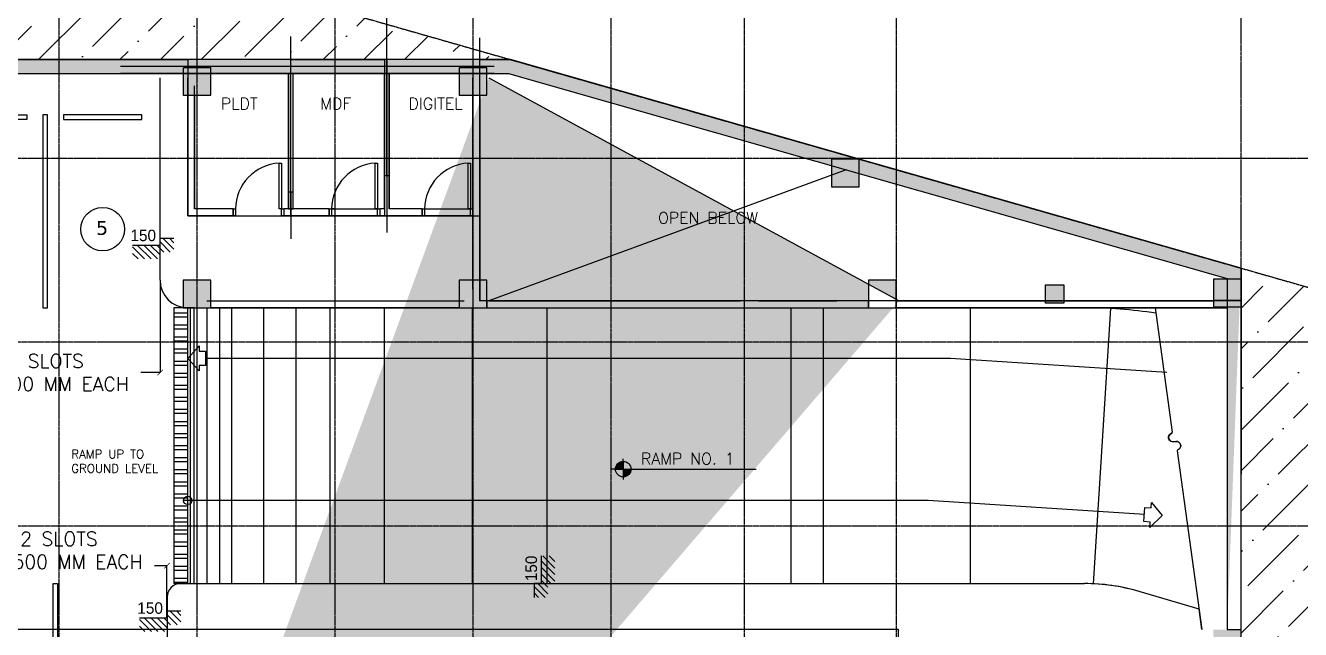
# Model space of a CAD drawing. Header units: inches. Extents: x -189245 to 740841, y -215444 to 469401.
# Drawn here: x -12662 to 15058, y 155054 to 168196 of the extents above; entities that cross this region are included whole.
import ezdxf
from ezdxf.enums import TextEntityAlignment as Align

# ---------------------------------------------------------------- set-up
doc = ezdxf.new("R2010")
doc.units = ezdxf.units.IN
doc.header["$LTSCALE"] = 10
doc.header["$MEASUREMENT"] = 0
doc.linetypes.add('GRID NORMAL$0$GRID BASEMENT$0$GRID GROUND$0$GRID$0$$0$PHANTOM', pattern=[2.5, 1.25, -0.25, 0.25, -0.25, 0.25, -0.25])
for name, color, linetype in [('1', 1, 'Continuous'), ('2', 2, 'Continuous'), ('3', 252, 'Continuous'), ('4', 8, 'Continuous'), ('A-CMU PLASTER', 8, 'Continuous'), ('A-CMU WALL', 4, 'Continuous'), ('a-dim', 8, 'Continuous'), ('A-DOOR', 1, 'Continuous'), ('A-GRID', 8, 'Continuous'), ('A-HATCH-CMU', 8, 'Continuous'), ('A-PARKING', 252, 'Continuous'), ('A-RETAINING HATCH', 252, 'Continuous'), ('A-RETAINING WALL', 6, 'Continuous'), ('A-ROAD', 252, 'Continuous'), ('A-TEXT', 3, 'Continuous'), ('COL SETOUT', 1, 'Continuous'), ('ELEVATION MARK', 2, 'Continuous'), ('TEXT', 3, 'Continuous'), ('TSG- floor elevations', 251, 'Continuous'), ('TSG- WALL 100', 244, 'Continuous'), ('TSG-TRENCH DRAIN', 208, 'Continuous')]:
    doc.layers.add(name, color=color, linetype=linetype)
doc.layers.add('DEFPOINT', color=7, linetype='Continuous', plot=False)
doc.styles.add('PRSP_Simplex', font='simplex.shx')
doc.styles.add('ROMANS 300', font='romans.shx', dxfattribs={"height": 300})
doc.styles.add('VERDANA', font='verdana.TTF')
doc.dimstyles.get("Standard").update_dxf_attribs({"dimtxt": 0.18, "dimasz": 0.18, "dimexe": 0.18, "dimexo": 0.0625, "dimgap": 0.09, "dimtad": 0, "dimtih": 1, "dimtoh": 1, "dimdec": 4, "dimzin": 0, "dimdsep": 46, "dimtxsty": 'Standard', "dimcen": 0.09, "dimadec": 0, "dimazin": 0, "dimtfac": 1, "dimtdec": 4, "dimtofl": 0, "dimtmove": 0, "dimatfit": 3, "dimfxl": 1, "dimtolj": 1, "dimtzin": 0, "dimarcsym": 0})
pattern_1 = [(45, (-33710.7, 121641.35), (331.4563, 1215.34), [1562.5, -312.5, 0, -312.5])]

# ---------------------------------------------------------------- blocks, each defined once
blk = doc.blocks.new('_ARCHTICK')
at = {"color": 0, "linetype": 'ByBlock', "ltscale": 20, "const_width": 0.15}
blk.add_lwpolyline([(-0.5, -0.5), (0.5, 0.5)], dxfattribs=at)
blk = doc.blocks.new('*D697')
at = {"layer": 'a-dim', "color": 1, "lineweight": -2}
for p, q in [((-14586, 155624), (-14586, 156443)), ((-14586, 156443), (-14015, 156443)), ((-9586, 156443), (-9857, 156443)), ((-9586, 155317), (-9586, 156443))]:
    blk.add_line(p, q, dxfattribs=at)
at = {"layer": 'Defpoints', "color": 0}
for p in [(-9586, 156443), (-14586, 155624), (-9586, 155317)]:
    blk.add_point(p, dxfattribs=at)
at = {"layer": 'a-dim', "color": 1, "lineweight": -2, "xscale": 120, "yscale": 120, "zscale": 120, "rotation": 180}
blk.add_blockref('_ARCHTICK', (-14586, 156443), dxfattribs=at)
at = {"layer": 'a-dim', "color": 1, "lineweight": -2, "xscale": 120, "yscale": 120, "zscale": 120}
blk.add_blockref('_ARCHTICK', (-9586, 156443), dxfattribs=at)
at = {"layer": 'a-dim', "color": 3, "insert": (-11936, 156776), "char_height": 300, "attachment_point": 5, "style": 'ROMANS 300'}
blk.add_mtext('\\A1;2 SLOTS\\P@ 2500 MM EACH', dxfattribs=at)
blk = doc.blocks.new('ARR3', base_point=(33744, 30230))
at = {"layer": '2'}
blk.add_lwpolyline([(34017, 30367), (33744, 30616), (33471, 30367), (33588, 30367), (33588, 30230), (33900, 30230), (33900, 30367)], close=True, dxfattribs=at)
blk = doc.blocks.new('STEP')
at = {"color": 1}
for p, q in [((-196, -300), (-496, 0)), ((-54, -300), (-354, 0)), ((0, -213), (-213, 0)), ((220, -150), (0, 70)), ((300, -89), (61, 150)), ((300, 53), (203, 150)), ((-337, -300), (-600, -37)), ((-479, -300), (-600, -179)), ((78, -150), (-72, 0))]:
    blk.add_line(p, q, dxfattribs=at)
at = {"color": 3}
blk.add_lwpolyline([(-600, 0), (0, 0), (0, 150), (300, 150)], dxfattribs=at)
blk.add_attdef('000', (-646, 88), '', height=250, dxfattribs=at)
blk = doc.blocks.new('Park-slot2')
at = {"color": 1}
blk.add_lwpolyline([(800, 1200), (5000, 1200), (5000, 1300), (800, 1300)], close=True, dxfattribs=at)
at = {"color": 2}
blk.add_lwpolyline([(800, 850), (900, 850), (900, -850), (800, -850)], close=True, dxfattribs=at)
blk = doc.blocks.new('DATUM')
at = {"color": 2}
for p, q in [((-169, 0), (-244, 0)), ((-169, 9), (0, 9)), ((-169, 0), (169, 0)), ((-168, 18), (0, 18)), ((-166, 28), (0, 28)), ((-165, 37), (0, 37)), ((-162, 46), (0, 46)), ((-159, 56), (0, 56)), ((-156, 65), (0, 65)), ((-151, 75), (0, 75)), ((-146, 84), (0, 84)), ((-141, 93), (0, 93)), ((-134, 103), (0, 103)), ((-126, 112), (0, 112)), ((-117, 121), (0, 121)), ((-107, 131), (0, 131)), ((-94, 140), (0, 140)), ((-78, 150), (0, 150)), ((-57, 159), (0, 159)), ((-13, 168), (0, 168)), ((0, 169), (0, 225)), ((0, 169), (0, -169)), ((169, 0), (244, 0)), ((169, -9), (0, -9)), ((168, -18), (0, -18)), ((166, -28), (0, -28)), ((165, -37), (0, -37)), ((162, -46), (0, -46)), ((159, -56), (0, -56)), ((156, -65), (0, -65)), ((151, -75), (0, -75)), ((146, -84), (0, -84)), ((141, -93), (0, -93)), ((134, -103), (0, -103)), ((126, -112), (0, -112)), ((117, -121), (0, -121)), ((107, -131), (0, -131)), ((94, -140), (0, -140)), ((78, -150), (0, -150)), ((57, -159), (0, -159)), ((0, -169), (0, -225))]:
    blk.add_line(p, q, dxfattribs=at)
blk.add_circle((0, 0), 169, dxfattribs=at)
blk = doc.blocks.new('*D745')
at = {"layer": 'a-dim', "color": 1, "lineweight": -2}
for p, q in [((-9736, 162654), (-9736, 160644)), ((-14636, 162154), (-14636, 160644)), ((-14636, 160645), (-14315, 160645)), ((-9736, 160645), (-10157, 160645))]:
    blk.add_line(p, q, dxfattribs=at)
at = {"layer": 'Defpoints', "color": 0}
for p in [(-9736, 162654), (-14636, 162154), (-9736, 160645)]:
    blk.add_point(p, dxfattribs=at)
at = {"layer": 'a-dim', "color": 1, "lineweight": -2, "xscale": 120, "yscale": 120, "zscale": 120, "rotation": 180}
blk.add_blockref('_ARCHTICK', (-14636, 160645), dxfattribs=at)
at = {"layer": 'a-dim', "color": 1, "lineweight": -2, "xscale": 120, "yscale": 120, "zscale": 120}
blk.add_blockref('_ARCHTICK', (-9736, 160645), dxfattribs=at)
at = {"layer": 'a-dim', "color": 3, "insert": (-12236, 160645), "char_height": 300, "attachment_point": 5, "style": 'ROMANS 300'}
blk.add_mtext('\\A1;2 SLOTS\\P@ 2500 MM EACH', dxfattribs=at)
blk = doc.blocks.new('1')
at = {"layer": 'A-DOOR'}
blk.add_circle((0, 0), 475, dxfattribs=at)
at = {"layer": 'TEXT', "style": 'VERDANA'}
blk.add_attdef('15B', (-404, -124), '', height=300, dxfattribs=at)

msp = doc.modelspace()

# ---------------------------------------------------------------- hatches: boundary and pattern name
at = {"layer": 'A-HATCH-CMU'}
h = msp.add_hatch(dxfattribs=at)
h.set_pattern_fill('ANSI36', color=256, scale=5000, style=0)
h.set_pattern_definition([(45, (-897630.9, 229722.6), (331.4563, 1215.3398), [1562.5, -312.5, 0, -312.5])])
h.paths.add_polyline_path([(-2116.95963, 167453.88314), (-14735.94908, 167453.88314), (-14735.94908, 171058.96824)])
h = msp.add_hatch(dxfattribs=at)
h.set_pattern_fill('ANSI36', color=256, scale=5000, style=0)
h.set_pattern_definition(pattern_1)
h.paths.add_polyline_path([(13764.01965, 162916.88895), (17390.30657, 161880.9048), (16926.32375, 153203.3003), (17289.02822, 141092.11956), (18264.2428, 133020.82124), (13764.01965, 131924.4639), (13764.01965, 143439.17353), (13764.16167, 150653.88301)])
h = msp.add_hatch(dxfattribs=at)
h.set_pattern_fill('ANSI36', color=256, scale=5000, style=0)
h.set_pattern_definition(pattern_1)
h.paths.add_polyline_path([(13764.01965, 162916.88895), (17390.30657, 161880.9048), (16926.32375, 153203.3003), (17289.02822, 141092.11956), (18264.2428, 133020.82124), (13764.01965, 131924.4639), (13764.01965, 143439.17353), (13764.16167, 150653.88301)])
at = {"layer": 'A-RETAINING HATCH', "ltscale": 2}
h = msp.add_hatch(color=256, dxfattribs=at)
h.paths.add_polyline_path([(-33710.98035, 174466.41645), (-36154.79826, 174466.41645), (-36919.45453, 170416.55586), (-36940.82955, 170259.33448), (-37901.00309, 163196.89424), (-38512.67928, 155926.09267), (-38748.67197, 148654.55267), (-38607.80593, 141369.98807), (-38092.91343, 134081.92157), (-37205.75487, 126829.90499), (-36385.40563, 122141.34986), (-33710.98035, 122141.34986), (-33710.98035, 121841.34986), (-36637.47257, 121841.34986), (-37502.59696, 126785.80913), (-38391.62622, 134053.11762), (-38907.60135, 141356.50819), (-39048.76609, 148656.51948), (-38812.25769, 155943.94953), (-38199.35805, 163229.29404), (-37238.09484, 170299.74916), (-37215.67917, 170464.62491), (-36403.45569, 174766.41645), (-33710.98035, 174766.41648)])
h.paths.add_polyline_path([(-27035.98035, 172453.88317), (-28335.98035, 172453.88317), (-28335.98035, 172153.88317), (-27035.98035, 172153.88317)])
h.paths.add_polyline_path([(-21635.94908, 172153.88317), (-19660.62503, 172153.88317), (-15035.94908, 170832.68086), (-15035.94908, 167153.88317), (-2158.97239, 167153.88317), (13464.01965, 162690.59265), (13464.01965, 155053.88317), (13764.01965, 155053.88317), (13764.01965, 162916.88895), (-2116.95962, 167453.88314), (-14735.94908, 167453.88314), (-14735.94908, 171058.97715), (-19618.61237, 172453.88317), (-21635.94908, 172453.88317)])
h.paths.add_polyline_path([(13464.01965, 132157.45303), (13464.01965, 141553.41648), (13764.01965, 141553.41648), (13764.01965, 131921.89602), (13764.01966, 131921.89602), (-18046.87211, 124153.88317), (-21860.98035, 124153.88317), (-21860.98035, 124453.88317), (-18082.97077, 124453.88317)])
h.paths.add_polyline_path([(-27035.98035, 124453.88317), (-28335.98035, 124453.88317), (-28335.98035, 124153.88317), (-27035.98035, 124153.88317)])
h.paths.add_polyline_path([(13464.01965, 147553.88317), (13464.01965, 149053.41648)])
edge = h.paths.add_edge_path()
edge.add_line((13764.01965, 155053.88317), (13764.01965, 162916.88895))
edge.add_line((13464.01965, 155053.88317), (13464.01965, 162053.88317))
edge.add_line((13464.01965, 150653.88317), (13464.01965, 153553.41648))
edge.add_line((13464.01965, 143153.88317), (13464.01965, 145953.88317))
edge.add_line((13464.01965, 150653.88317), (13464.01965, 153353.88317))
edge.add_line((13464.01965, 143253.88317), (13464.01965, 145953.88317))
h.paths.add_polyline_path([(-21635.94908, 172453.88317), (-21860.98035, 172453.88317), (-21860.98035, 172153.88317), (-21635.94908, 172153.88317)])
h.paths.add_polyline_path([(13764.01965, 153553.41648), (13364.01965, 153553.41648), (13364.01965, 150553.41648), (13764.01965, 150553.41648)])
h.paths.add_polyline_path([(13764.01965, 149053.41648), (13364.01965, 149053.41648), (13364.01965, 147553.41648), (13764.01965, 147553.41648)])
h.paths.add_polyline_path([(13764.01965, 146053.41648), (13364.01965, 146053.41648), (13364.01965, 143053.41648), (13764.01965, 143053.41648)])
at = {"layer": 'COL SETOUT'}
h = msp.add_hatch(color=254, dxfattribs=at)
h.paths.add_polyline_path([(4864.01965, 164688.56028), (5464.01965, 164688.56028), (5464.01965, 165288.56028), (4864.01965, 165288.56028)])
h.paths.add_polyline_path([(-3235.98035, 166677.88317), (-2635.98035, 166677.88317), (-2635.98035, 167277.88317), (-3235.98035, 167277.88317)])
h.paths.add_polyline_path([(-9235.98035, 166677.88317), (-8635.98035, 166677.88317), (-8635.98035, 167277.88317), (-9235.98035, 167277.88317)])
h.paths.add_polyline_path([(-9235.98035, 162053.88317), (-8635.98035, 162053.88317), (-8635.98035, 162653.88317), (-9235.98035, 162653.88317)])
h.paths.add_polyline_path([(-15235.98035, 162053.88317), (-14635.98035, 162053.88317), (-14635.98035, 162653.88317), (-15235.98035, 162653.88317)])
h.paths.add_polyline_path([(-15235.98035, 166677.88317), (-14635.98035, 166677.88317), (-14635.98035, 167277.88317), (-15235.98035, 167277.88317)])
h.paths.add_polyline_path([(-23060.98035, 161653.88317), (-23060.98035, 160953.88317), (-21860.98035, 160953.88317), (-21860.98035, 161653.88317)])
h.paths.add_polyline_path([(-33710.98035, 169753.88317), (-33710.98035, 169053.88317), (-32510.98035, 169053.88317), (-32510.98035, 169753.88317)])
h.paths.add_polyline_path([(-33710.98035, 165653.88317), (-33710.98035, 164953.88317), (-32510.98035, 164953.88317), (-32510.98035, 165653.88317)])
h.paths.add_polyline_path([(-33710.98035, 157653.88317), (-33710.98035, 156953.88317), (-32510.98035, 156953.88317), (-32510.98035, 157653.88317)])
h.paths.add_polyline_path([(-33010.98035, 148903.88317), (-33710.98035, 148903.88317), (-33710.98035, 147703.88317), (-33010.98035, 147703.88317)])
h.paths.add_polyline_path([(-27035.98035, 135753.88317), (-27035.98035, 134953.88317), (-25835.98035, 134953.88317), (-25835.98035, 135753.88317)])
h.paths.add_polyline_path([(-23060.98035, 135653.88317), (-23060.98035, 134953.88317), (-21860.98035, 134953.88317), (-21860.98035, 135653.88317)])
h.paths.add_polyline_path([(-33710.98035, 131653.88317), (-33710.98035, 130953.88317), (-32510.98035, 130953.88317), (-32510.98035, 131653.88317)])
h.paths.add_polyline_path([(-33710.98035, 127553.88317), (-33710.98035, 126853.88317), (-32510.98035, 126853.88317), (-32510.98035, 127553.88317)])
h = msp.add_hatch(color=254, dxfattribs=at)
h.paths.add_polyline_path([(-18235.97976, 129403.88317), (-17635.97976, 129403.88317), (-17635.97976, 130003.88317), (-18235.97976, 130003.88317)])
h.paths.add_polyline_path([(-12235.98035, 129403.88317), (-11635.98035, 129403.88317), (-11635.98035, 130003.88317), (-12235.98035, 130003.88317)])
h.paths.add_polyline_path([(-6235.98035, 129404.3497), (-5635.98035, 129404.3497), (-5635.98035, 130004.3497), (-6235.98035, 130004.3497)])
h.paths.add_polyline_path([(-235.98035, 129403.88317), (364.01965, 129403.88317), (364.01965, 130003.88317), (-235.98035, 130003.88317)])
h.paths.add_polyline_path([(2664.01965, 129403.88317), (3264.01965, 129403.88317), (3264.01965, 130003.88317), (2664.01965, 130003.88317)])
h.paths.add_polyline_path([(7035.56447, 130308.82722), (7618.85782, 130449.42904), (7478.256, 131032.72238), (6894.96265, 130892.12056)])
h.paths.add_polyline_path([(6106.23214, 134433.58392), (6690.85418, 134568.55455), (6555.88354, 135153.17659), (5971.2615, 135018.20596)])
h.paths.add_polyline_path([(13158.19799, 131805.44429), (13741.49134, 131946.0461), (13600.88952, 132529.33945), (13017.59617, 132388.73763)])
h.paths.add_polyline_path([(13179.2615, 136120.38991), (13763.88354, 136255.36054), (13628.91291, 136839.98258), (13044.29087, 136705.01195)])
h.paths.add_polyline_path([(13164.01965, 141553.88317), (13764.01965, 141553.88317), (13764.01965, 143053.88317), (13164.01965, 143053.88317)])
h.paths.add_polyline_path([(13164.01965, 146053.88317), (13764.01965, 146053.88317), (13764.01965, 147553.88317), (13164.01965, 147553.88317)])
h.paths.add_polyline_path([(13164.01965, 149053.88317), (13764.01965, 149053.88317), (13764.01965, 150553.88317), (13164.01965, 150553.88317)])
h.paths.add_polyline_path([(13164.01965, 153553.88317), (13764.01965, 153553.88317), (13764.01965, 155053.88317), (13164.01965, 155053.88317)])
h.paths.add_polyline_path([(13164.01965, 162076.48206), (13764.01965, 162076.48206), (13764.01965, 162676.48206), (13164.01965, 162676.48206)])
h.paths.add_polyline_path([(5664.01965, 162053.88317), (6264.01965, 162053.88317), (6264.01965, 162653.88317), (5664.01965, 162653.88317)], flags=17)
h.paths.add_polyline_path([(-285.98035, 146353.88317), (414.01965, 146353.88317), (414.01965, 147553.88317), (-285.98035, 147553.88317)], flags=17)
h.paths.add_polyline_path([(-285.98035, 141553.88317), (414.01965, 141553.88317), (414.01965, 142753.88317), (-285.98035, 142753.88317)], flags=17)
h.paths.add_polyline_path([(-6285.98035, 141553.88317), (-5585.98035, 141553.88317), (-5585.98035, 142753.88317), (-6285.98035, 142753.88317)], flags=17)
h.paths.add_polyline_path([(-12285.98035, 141553.88317), (-11585.98035, 141553.88317), (-11585.98035, 142753.88317), (-12285.98035, 142753.88317)], flags=17)
h.paths.add_polyline_path([(-12285.98035, 146353.88317), (-11585.98035, 146353.88317), (-11585.98035, 147553.88317), (-12285.98035, 147553.88317)], flags=17)
h.paths.add_polyline_path([(-18285.98035, 146353.88317), (-17585.98035, 146353.88317), (-17585.98035, 147553.88317), (-18285.98035, 147553.88317)])
edge = h.paths.add_edge_path()
edge.add_line((-2592.23035, 167053.88317), (6331.07934, 162203.88317))
edge.add_arc((-11742.23035, 141353.88317), 200, 270, 360)
edge.add_arc((-11742.23035, 141353.88317), 300, 270, 360)
edge.add_line((-12142.23035, 141153.88317), (-11742.23035, 141153.88317))
edge.add_line((-12142.23035, 141053.88317), (-11742.23035, 141053.88317))
edge.add_arc((-12142.23035, 141353.88317), 200, 180, 270)
edge.add_arc((-12142.23035, 141353.88317), 300, 180, 270)
msp.add_hatch(color=254, dxfattribs=at).paths.add_polyline_path([(-3235.98035, 162053.88317), (-2635.98035, 162053.88317), (-2635.98035, 162653.88317), (-3235.98035, 162653.88317)])
at = {"layer": 'COL SETOUT', "ltscale": 2}
msp.add_hatch(color=254, dxfattribs=at).paths.add_polyline_path([(9514.01965, 162556.03756), (9914.01965, 162556.03756), (9914.01965, 162156.03756), (9514.01965, 162156.03756)])
at = {"layer": 'TSG-TRENCH DRAIN', "ltscale": 2}
h = msp.add_hatch(dxfattribs=at)
h.set_pattern_fill('ANSI32', color=2, scale=700, angle=135, style=0)
h.set_pattern_definition([(180, (-33710.7, 11970.54), (-6e-14, -262.5), []), (180, (-33798.2, 12058.04), (-6e-14, -262.5), [])])
h.paths.add_polyline_path([(-9435.96172, 156053.88317), (-9135.96172, 156053.88317), (-9135.98035, 162053.88317), (-9435.98035, 162053.88317)])

# ---------------------------------------------------------------- linework, layer by layer
at = {"color": 1}
for p, q in [((-2592.23035, 167053.88317), (6331.07934, 162203.88317)), ((5182.19477, 165056.6049), (-2592.23035, 162203.88317))]:
    msp.add_line(p, q, dxfattribs=at)
at = {"layer": '1'}
msp.add_lwpolyline([(11894.83618, 162053.88317), (12266.82382, 159349.67478, -0.3435085537), (12248.342, 159317.77105, 0.8834203817), (12295.63333, 159140.2406), (12349.08747, 159147.59369, -0.8834203817), (12396.3788, 158970.06324, 0.3435085537), (12377.89698, 158938.15951), (12912.21335, 155053.88317)], format="xyb", dxfattribs=at)
at = {"layer": '3', "color": 3, "linetype": 'GRID NORMAL$0$GRID BASEMENT$0$GRID GROUND$0$GRID$0$$0$PHANTOM', "flags": 128}
msp.add_lwpolyline([(17371.35219, 161873.70839), (16907.36937, 153196.10388), (17289.02822, 141092.11956), (18264.2428, 133020.82124), (-36399.54194, 119672.28056), (-37656.67603, 126517.80566), (-38611.74904, 133815.57488), (-39192.1149, 141152.6571), (-39395.69803, 148489.83325), (-39219.51338, 155817.71555), (-38664.92755, 163146.76286), (-37737.27581, 170427.90716), (-36503.49476, 177277.67973), (17390.30657, 161880.9048)], dxfattribs=at)
msp.add_lwpolyline([(17371.35219, 161873.70839), (16907.36937, 153196.10388), (17289.02822, 141092.11956), (18264.2428, 133020.82124), (-36399.54194, 119672.28056), (-37656.67603, 126517.80566), (-38611.74904, 133815.57488), (-39192.1149, 141152.6571), (-39395.69803, 148489.83325), (-39219.51338, 155817.71555), (-38664.92755, 163146.76286), (-37737.27581, 170427.90716), (-36503.49476, 177277.67973), (17390.30657, 161880.9048)], dxfattribs=at)
at = {"layer": 'A-CMU PLASTER'}
for p, q in [((-9135.98035, 164053.88317), (-9135.98035, 167053.88317)), ((-8985.98035, 164203.88317), (-8985.98035, 166884.85588)), ((-2935.98035, 162461.07958), (-2935.98035, 167053.88317)), ((-2785.98035, 162203.88317), (-2785.98035, 167053.88317)), ((-8717.02597, 162203.88317), (-3123.27597, 162203.88317)), ((3276.72403, 162203.88317), (4976.72403, 162203.88317))]:
    msp.add_line(p, q, dxfattribs=at)
at = {"layer": 'A-CMU WALL'}
for p, q in [((-6946.39701, 164203.88317), (-6946.39701, 167153.88317)), ((-6846.39701, 164203.88317), (-6846.39701, 167153.88317)), ((-4856.81368, 164203.88317), (-4856.81368, 167153.88317)), ((-4756.81368, 164203.88317), (-4756.81368, 167153.88317)), ((-8146.39701, 164203.88317), (-8146.39701, 164053.88317)), ((-6946.39701, 164203.88317), (-7046.39701, 164203.88317)), ((-7046.39701, 164203.88317), (-7046.39701, 164053.88317)), ((-6056.81368, 164203.88317), (-6846.39701, 164203.88317)), ((-6056.81368, 164203.88317), (-6056.81368, 164053.88317)), ((-4856.81368, 164203.88317), (-4956.81368, 164203.88317)), ((-4956.81368, 164203.88317), (-4956.81368, 164053.88317)), ((-4035.98035, 164203.88317), (-4756.81368, 164203.88317)), ((-4035.98035, 164203.88317), (-4035.98035, 164053.88317)), ((-2935.98035, 164203.88317), (-2935.98035, 164053.88317)), ((-8146.39701, 164053.88317), (-9135.98035, 164053.88317)), ((-6056.81368, 164053.88317), (-7046.39701, 164053.88317)), ((-4035.98035, 164053.88317), (-4956.81368, 164053.88317)), ((-2592.23035, 162203.88317), (2876.72403, 162203.88317)), ((-9135.98035, 162053.88317), (13464.01965, 162053.88317))]:
    msp.add_line(p, q, dxfattribs=at)
for points in [[(-4856.81368, 164203.88317), (-4856.81368, 167153.88317), (-4756.81368, 167153.88317), (-4756.81368, 164203.88317)], [(-9135.98035, 164203.88317), (-9135.98035, 166677.88317), (-8985.98035, 166677.88317), (-8985.98035, 164203.88317)], [(-9135.98035, 164203.88317), (-9135.98035, 164053.88317), (-8146.39701, 164053.88317)], [(-8146.39701, 164203.88317), (-8985.98035, 164203.88317)], [(-6056.81368, 164203.88317), (-7046.39701, 164203.88317)], [(-4956.81368, 164053.88317), (-4035.98035, 164053.88317), (-4035.98035, 164203.88317), (-4756.81368, 164203.88317)], [(-4856.81368, 164203.88317), (-4956.81368, 164203.88317)], [(-7046.39701, 164053.88317), (-6056.81368, 164053.88317)]]:
    msp.add_lwpolyline(points, dxfattribs=at)
for points in [[(-2935.98035, 166677.88317), (-2785.98035, 166677.88317), (-2785.98035, 162653.88317), (-2935.98035, 162653.88317)], [(-8635.98035, 162203.88317), (-3235.98035, 162203.88317), (-3235.98035, 162053.88317), (-8635.98035, 162053.88317)], [(-2635.98035, 162055.04379), (5664.01965, 162055.04379), (5664.01965, 162203.88317), (-2635.98035, 162203.88317)], [(6264.01965, 162203.88317), (13164.01965, 162203.88317), (13164.01965, 162054.34986), (6264.01965, 162054.34986)]]:
    msp.add_lwpolyline(points, close=True, dxfattribs=at)
at = {"layer": 'A-DOOR', "color": 1}
for p, q in [((-6006.81368, 164203.88317), (-5006.81368, 164203.88317)), ((-3985.98035, 164203.88317), (-2985.98035, 164203.88317)), ((-5006.81368, 164053.88317), (-6006.81368, 164053.88317)), ((-2985.98035, 164053.88317), (-3985.98035, 164053.88317))]:
    msp.add_line(p, q, dxfattribs=at)
at = {"layer": 'A-DOOR', "color": 2}
for points in [[(-7096.39701, 164203.88317), (-7146.39701, 164203.88317), (-7146.39701, 165203.88317), (-7096.39701, 165203.88317)], [(-5006.81368, 164203.88317), (-5056.81368, 164203.88317), (-5056.81368, 165203.88317), (-5006.81368, 165203.88317)], [(-2985.98035, 164203.88317), (-3035.98035, 164203.88317), (-3035.98035, 165203.88317), (-2985.98035, 165203.88317)], [(-8146.39701, 164203.88317), (-8096.39701, 164203.88317), (-8096.39701, 164053.88317), (-8146.39701, 164053.88317)], [(-7096.39701, 164203.88317), (-7046.39701, 164203.88317), (-7046.39701, 164053.88317), (-7096.39701, 164053.88317)], [(-6056.81368, 164203.88317), (-6006.81368, 164203.88317), (-6006.81368, 164053.88317), (-6056.81368, 164053.88317)], [(-5006.81368, 164203.88317), (-4956.81368, 164203.88317), (-4956.81368, 164053.88317), (-5006.81368, 164053.88317)], [(-4035.98035, 164203.88317), (-3985.98035, 164203.88317), (-3985.98035, 164053.88317), (-4035.98035, 164053.88317)], [(-2985.98035, 164203.88317), (-2935.98035, 164203.88317), (-2935.98035, 164053.88317), (-2985.98035, 164053.88317)]]:
    msp.add_lwpolyline(points, close=True, dxfattribs=at)
at = {"layer": 'A-DOOR', "color": 1}
for centre in [(-7088.83059, 164197.94506), (-4999.24725, 164197.94506), (-2978.41392, 164197.94506)]:
    msp.add_arc(centre, 1007.58392, 93.275270886, 179.662330542, dxfattribs=at)
at = {"layer": 'A-GRID', "linetype": 'GRID NORMAL$0$GRID BASEMENT$0$GRID GROUND$0$GRID$0$$0$PHANTOM'}
for p, q in [((-11935.98035, 178562.49557), (-11935.98035, 120834.15344)), ((-8935.98035, 178562.49557), (-8935.98035, 120834.15344)), ((-5935.98035, 178562.49557), (-5935.98035, 120834.15344)), ((-2935.98035, 178562.49557), (-2935.98035, 120834.15344)), ((64.01965, 178562.49557), (64.01965, 120834.15344)), ((2964.01965, 178562.49557), (2964.01965, 120834.15344)), ((6264.01965, 178562.49557), (6264.01965, 120834.15344)), ((13764.01965, 120834.15344), (13764.01965, 178562.49557)), ((23234.69143, 165303.88317), (-43780.74842, 165303.88317)), ((23234.69143, 161303.88317), (-43780.74842, 161303.88317)), ((23234.69143, 157303.88317), (-43780.71688, 157303.88317))]:
    msp.add_line(p, q, dxfattribs=at)
at = {"layer": 'A-PARKING', "color": 2}
msp.add_lwpolyline([(-11835.98035, 166253.88314), (-11835.98035, 166153.88314), (-10135.98035, 166153.88314), (-10135.98035, 166253.88314)], close=True, dxfattribs=at)
at = {"layer": 'A-RETAINING WALL', "linetype": 'Continuous'}
msp.add_lwpolyline([(-21860.98035, 172153.88317), (-19660.62503, 172153.88317), (-15035.94908, 170832.68086), (-15035.94908, 167153.88317), (-2158.97239, 167153.88317), (13464.01965, 162690.59265), (13464.01965, 155053.88317), (13764.01965, 155053.88317), (13764.01965, 162916.88895), (-2116.95962, 167453.88314), (-14735.94908, 167453.88314), (-14735.94908, 171058.97715), (-19618.61237, 172453.88317), (-21860.98035, 172453.88317), (-21860.98035, 172153.88317)], dxfattribs=at)
at = {"layer": 'A-ROAD', "color": 1}
msp.add_line((-9735.98035, 162653.88317), (-9735.98035, 167053.88317), dxfattribs=at)
at = {"layer": 'A-ROAD'}
for p, q in [((-9135.98035, 156053.88317), (-9135.98035, 162053.88317)), ((-8998.40257, 162053.88317), (-9135.98035, 162053.88317)), ((-9075.78967, 156053.88317), (-9075.78967, 162053.88317)), ((-8998.40257, 156053.88317), (-8998.40257, 162053.88317)), ((-8929.61049, 156053.88317), (-8929.61049, 162053.88317)), ((-9285.98035, 156053.88317), (10358.97529, 156053.88317)), ((12851.13525, 155497.89765), (11546.60307, 155882.47352))]:
    msp.add_line(p, q, dxfattribs=at)
at = {"layer": 'A-ROAD', "color": 250}
for p, q in [((-8714.64562, 156053.88317), (-8714.64562, 162053.88317)), ((-8439.48368, 156053.88317), (-8439.48368, 162053.88317)), ((-8172.92315, 156053.88317), (-8172.92315, 162053.88317)), ((-7480.93137, 156053.88317), (-7480.93137, 162053.88317)), ((-6774.81536, 156053.88317), (-6774.81536, 162053.88317)), ((-6036.77629, 156053.88317), (-6036.77629, 162053.88317)), ((-4857.22281, 156053.88317), (-4857.22281, 162053.88317)), ((-2941.06217, 156053.88317), (-2941.06217, 162053.88317)), ((-1319.36636, 156053.88317), (-1319.36636, 162053.88317)), ((3986.20672, 156053.88317), (3986.20672, 162053.88317)), ((4686.20815, 156053.88317), (4686.20815, 162053.88317)), ((7886.20815, 156053.88317), (7886.20815, 162053.88317)), ((10923.57548, 162038.24503), (10549.3697, 156049.56547))]:
    msp.add_line(p, q, dxfattribs=at)
at = {"layer": 'A-ROAD', "color": 1}
for points in [[(12151.81226, 160647.74463), (7448.84284, 160953.88317), (-8749.73062, 160953.88317)], [(11664.41879, 157557.32502), (6961.44937, 157863.46355), (-9237.1241, 157863.46355)]]:
    msp.add_lwpolyline(points, dxfattribs=at)
msp.add_arc((-9135.98035, 162653.88317), 600, 180, 270, dxfattribs=at)
at = {"layer": 'A-ROAD'}
for radius, start in [(10200, 81.246909235), (4200, 73.574491753)]:
    msp.add_arc((10358.97529, 151853.88317), radius, start, 90, dxfattribs=at)
at = {"layer": 'COL SETOUT', "color": 6, "ltscale": 2}
for points in [[(-9235.98035, 166677.88317), (-8635.98035, 166677.88317), (-8635.98035, 167277.88317), (-9235.98035, 167277.88317)], [(-3235.98035, 166677.88317), (-2635.98035, 166677.88317), (-2635.98035, 167277.88317), (-3235.98035, 167277.88317)], [(4864.01965, 164688.56028), (5464.01965, 164688.56028), (5464.01965, 165288.56028), (4864.01965, 165288.56028)], [(-9235.98035, 162053.88317), (-8635.98035, 162053.88317), (-8635.98035, 162653.88317), (-9235.98035, 162653.88317)], [(-3235.98035, 162053.88317), (-2635.98035, 162053.88317), (-2635.98035, 162653.88317), (-3235.98035, 162653.88317)], [(5664.01965, 162053.88317), (6264.01965, 162053.88317), (6264.01965, 162653.88317), (5664.01965, 162653.88317)], [(9514.01965, 162556.03756), (9914.01965, 162556.03756), (9914.01965, 162156.03756), (9514.01965, 162156.03756)], [(13164.01965, 162076.48206), (13764.01965, 162076.48206), (13764.01965, 162676.48206), (13164.01965, 162676.48206)]]:
    msp.add_lwpolyline(points, close=True, dxfattribs=at)
at = {"layer": 'DEFPOINT'}
for p, q in [((-4806.81368, 164935.24838), (-4806.81368, 168950.24392)), ((-6896.39701, 164574.20426), (-6896.39701, 167955.06924)), ((-2785.98035, 166542.78084), (-2785.98035, 167926.7201)), ((-2472.47637, 167303.88317), (-10594.90432, 167303.88317)), ((-2472.47637, 167153.88317), (-10594.90432, 167153.88317)), ((-4856.81368, 164935.24838), (-4756.81368, 164935.24838)), ((-4806.81368, 164935.24838), (-4806.81368, 163691.06045)), ((-6946.39701, 164574.20426), (-6846.39701, 164574.20426)), ((-6896.39701, 164574.20426), (-6896.39701, 163556.79764))]:
    msp.add_line(p, q, dxfattribs=at)
for points in [[(-36637.47257, 121841.34986), (-28335.98035, 121841.34986), (-28335.98035, 124153.88317), (-18046.87211, 124153.88317), (13764.01965, 131921.89602), (13764.01965, 162916.88895), (-2116.95962, 167453.88314), (-2116.95963, 167453.88314), (-14735.94908, 167453.88314), (-14735.94908, 171058.96824), (-19618.61236, 172453.88317), (-28335.98035, 172453.88321), (-28335.98035, 174766.41648), (-36403.45569, 174766.41648)], [(-21860.98035, 172453.88317), (-19618.61237, 172453.88317), (-17992.05724, 171989.19701), (-17992.15588, 171677.18562), (-17992.05724, 167202.65946), (-17992.05724, 167127.65946), (-14735.98035, 167127.65946), (-14735.94908, 167453.88314), (-9135.98035, 167453.88314), (-9135.98035, 164053.88317), (-2785.98035, 164053.88317), (-2785.98035, 162203.88317), (13764.01965, 162209.5957), (13764.01965, 162209.5957), (13741.49134, 131946.0461), (2655.01714, 129209.50719), (2655.01714, 129209.50719), (2914.01965, 149053.88317), (6314.01965, 149053.88317), (6314.01965, 155053.88317), (2964.01965, 155053.88317), (-8935.98035, 155053.88317), (-38841.14417, 155053.88317)], [(-2116.95963, 167453.88314), (-14735.94908, 167453.88314), (-14735.94908, 171058.97715)]]:
    msp.add_lwpolyline(points, dxfattribs=at)
for points in [[(-9135.98035, 164053.88317), (-6896.39701, 164053.88317), (-6896.39701, 167453.88314), (-9135.98035, 167453.88314)], [(-6896.39701, 167453.88314), (-4856.81368, 167453.88314), (-4856.81368, 164053.88317), (-6896.39701, 164053.88317)], [(-2785.98035, 167453.88314), (-4806.81368, 167453.88314), (-4806.81368, 164053.88317), (-2785.98035, 164053.88317)], [(-2635.98035, 162203.88317), (-2785.98035, 162203.88317), (-2785.98035, 167453.88314), (-2116.95963, 167453.88314), (13764.01965, 162916.88895), (13764.01965, 162209.5957), (13164.01965, 162209.5957)]]:
    msp.add_lwpolyline(points, close=True, dxfattribs=at)
at = {"layer": 'ELEVATION MARK', "color": 1}
msp.add_line((576.46746, 158544.0842), (3223.61685, 158544.0842), dxfattribs=at)
at = {"layer": 'TSG- floor elevations', "color": 2}
for points in [[(-8887.37088, 160680.88317), (-9135.98035, 160953.88317), (-8887.37088, 161226.88317), (-8887.37088, 161109.88317), (-8749.73062, 161109.88317), (-8749.73062, 160797.88317), (-8887.37088, 160797.88317)], [(11784.70318, 157275.27087), (11791.99976, 157392.04312), (11654.62742, 157400.62691), (11674.08496, 157712.01959), (11811.45729, 157703.43581), (11818.75387, 157820.20807), (12049.85407, 157532.23521)]]:
    msp.add_lwpolyline(points, close=True, dxfattribs=at)
at = {"layer": 'TSG- floor elevations'}
msp.add_lwpolyline([(12349.08747, 159147.59369), (12295.63333, 159140.2406, -1.0000002176), (12270.40403, 159323.64802), (12266.82382, 159349.67478, -0.3435085537), (12248.342, 159317.77105, 0.8834203817), (12295.63333, 159140.2406), (12349.08747, 159147.59369, -0.8834204608), (12396.37878, 158970.06323), (12396.3788, 158970.06324, 0.8834203817)], format="xyb", close=True, dxfattribs=at)
at = {"layer": 'TSG- floor elevations', "color": 2}
msp.add_lwpolyline([(-9227.96734, 157863.46355, -1), (-9043.96734, 157863.46355, -1)], format="xyb", close=True, dxfattribs=at)
at = {"layer": 'TSG- floor elevations', "color": 1}
msp.add_lwpolyline([(12912.21335, 155053.88317), (12851.13525, 155497.89765), (11546.60307, 155882.47352, 0.0604062266), (10549.3697, 156049.56547), (-9285.98035, 156053.88317, 0.4073311696), (-9585.89402, 155761.07958), (-9585.98035, 151053.88317)], format="xyb", dxfattribs=at)
at = {"layer": 'TSG- WALL 100', "ltscale": 2}
msp.add_lwpolyline([(-6846.39701, 167153.88317), (-6946.39701, 167153.88317), (-6946.39701, 164203.88317), (-6846.39701, 164203.88317)], close=True, dxfattribs=at)
for points in [[(-5935.98035, 164203.88317), (-6006.81368, 164203.88317)], [(-6006.81368, 164053.88317), (-5935.98035, 164053.88317)]]:
    msp.add_lwpolyline(points, dxfattribs=at)
at = {"layer": 'TSG-TRENCH DRAIN', "color": 1}
msp.add_lwpolyline([(-9435.96172, 156053.88317), (-9135.96172, 156053.88317), (-9135.98035, 162053.88317), (-9435.98035, 162053.88317)], close=True, dxfattribs=at)

# ---------------------------------------------------------------- block references
at = {"layer": '4', "xscale": -1, "rotation": 90}
msp.add_blockref('ARR3', (-8749.73062, 160953.88317), dxfattribs=at)
at = {"layer": 'A-DOOR'}
msp.add_blockref('1', (-10985.98035, 163764.61489), dxfattribs=at).add_auto_attribs({'15B': '  5'})
at = {"layer": 'A-PARKING', "color": 1, "rotation": 270}
msp.add_blockref('Park-slot2', (-13485.98035, 167053.88314), dxfattribs=at)
at = {"layer": 'A-PARKING', "color": 1, "xscale": -1, "rotation": 270}
msp.add_blockref('Park-slot2', (-13264.10535, 151053.88317), dxfattribs=at)
at = {"layer": 'ELEVATION MARK'}
for p in [(-9735.6834, 163415.62545), (-9585.98082, 155308.3773)]:
    msp.add_blockref('STEP', p, dxfattribs=at).add_auto_attribs({'000': '150'})
msp.add_blockref('DATUM', (332.71746, 158544.0842), dxfattribs=at)
ref = msp.add_blockref('STEP', (-1454.17684, 156053.88317), dxfattribs=dict(at, xscale=-1, rotation=90))
ref.add_attrib('000', '150', (-1541.95037, 156104.35506), dxfattribs={"layer": '0', "color": 3, "height": 250, "rotation": 90})

# ---------------------------------------------------------------- texts
at = {"layer": 'A-TEXT', "linetype": 'Continuous', "style": 'PRSP_Simplex'}
for s, p in [('OPEN BELOW', (2177.57468, 164010.50317)), ('RAMP NO. 1', (1736.51306, 158770.78368))]:
    msp.add_text(s, height=250, dxfattribs=at).set_placement(p, align=Align.MIDDLE)
for s, insert, char_height, width, attachment_point in [('PLDT', (-8013.23137, 166621.63125), 250, 1404.7619048, 2), ('RAMP UP TO  \\PGROUND LEVEL', (-11666.10265, 158965.28928), 187.5, 3216.2546084, 1)]:
    msp.add_mtext(s, dxfattribs=dict(at, insert=insert, char_height=char_height, width=width, attachment_point=attachment_point))
at = {"layer": 'A-TEXT', "char_height": 250, "width": 1404.7619048, "attachment_point": 2, "style": 'PRSP_Simplex'}
for s, insert in [('MDF', (-5916.70891, 166621.63125)), ('DIGITEL', (-3745.9392, 166621.63125))]:
    msp.add_mtext(s, dxfattribs=dict(at, insert=insert))

# ---------------------------------------------------------------- dimensions: what is measured, and where the dimension line sits
at = {"layer": 'a-dim', "color": 3}
for base, p1, p2, picture, middle in [((-9735.98035, 160644.66433), (-14635.98035, 162153.94564), (-9735.98035, 162653.94567), '*D745', (-12235.99598, 160644.66433)), ((-9585.89402, 156442.82401), (-14585.98035, 155623.88317), (-9585.89402, 155316.68675), '*D697', (-11935.98035, 156776.15734))]:
    dim = msp.add_linear_dim(base=base, p1=p1, p2=p2, text='2 SLOTS\\P@ 2500 MM EACH', dimstyle='Standard', override={"dimasz": 120, "dimtxsty": 'ROMANS 300', "dimblk1": 'ARCHTICK', "dimblk2": 'ARCHTICK', "dimsah": 1, "dimclrd": 1, "dimclre": 1, "dimclrt": 3, "dimtmove": 1}, dxfattribs=at)
    dim.commit()
    dim.dimension.update_dxf_attribs({"geometry": picture, "text_midpoint": middle, "dimtype": 160})

doc.saveas('drawing.dxf')
